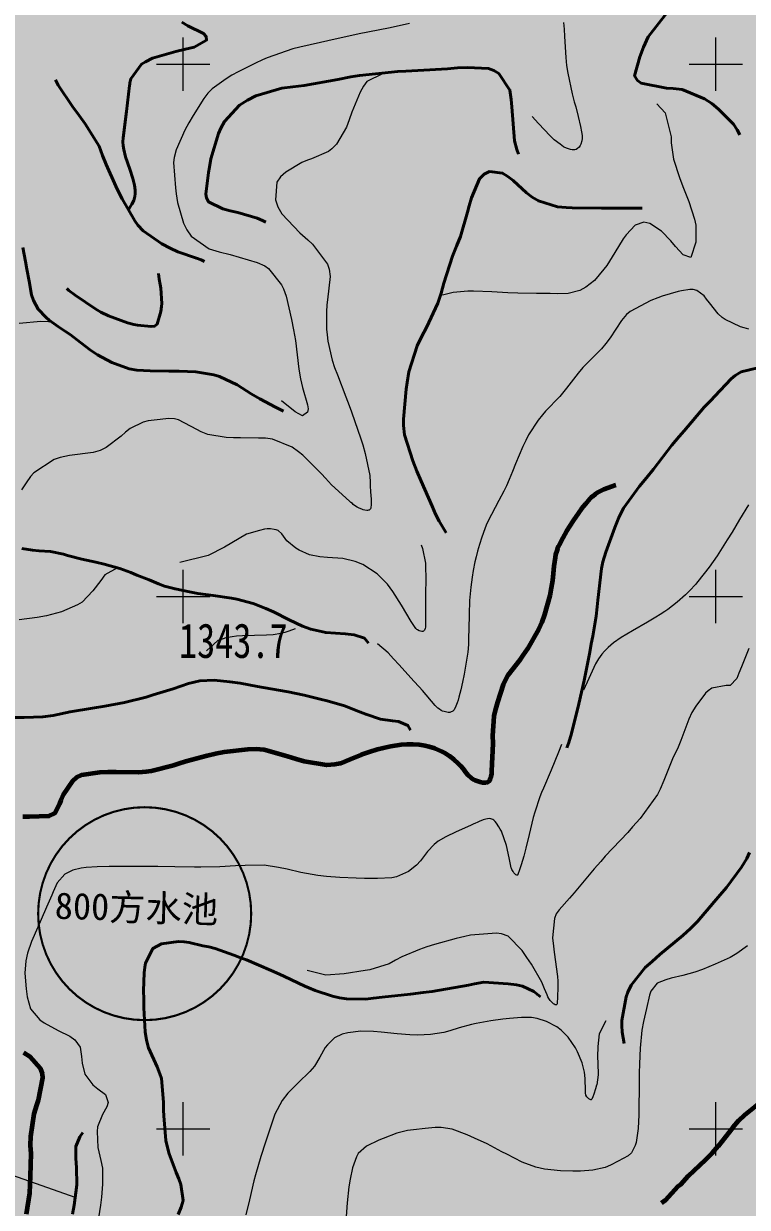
# Model space of a CAD drawing. Header units: inches. Extents: x 38461960 to 38462875, y 4135560 to 4136840.
# Drawn here: x 38462570.1 to 38462705.9, y 4136185.2 to 4136407.6 of the extents above; entities that cross this region are included whole.
import ezdxf

# ---------------------------------------------------------------- set-up
doc = ezdxf.new("R2010")
doc.units = ezdxf.units.IN
doc.header["$MEASUREMENT"] = 0
doc.layers.get('0').update_dxf_attribs({"lineweight": 0})
doc.layers.add('修改地物', color=7, linetype='Continuous', lineweight=30)
doc.layers.add('经纬网', color=7, linetype='Continuous', lineweight=0)
doc.layers.add('地面等高线', color=3, linetype='Continuous', lineweight=0, true_color=0x00ff00)
doc.styles.add('仿宋', font='')
doc.styles.add('宋体', font='')
doc.styles.get('仿宋').set_extended_font_data('仿宋')
doc.styles.get('宋体').set_extended_font_data('宋体')

msp = doc.modelspace()

# ---------------------------------------------------------------- hatches: boundary and pattern name
at = {"lineweight": 120, "true_color": 0x00ff00}
h = msp.add_hatch(dxfattribs=at)
h.set_pattern_fill('巨砾', color=3, scale=8333.333333, style=0, pattern_type=2)
h.set_pattern_definition([(97.35238, (38462017.5, 4135612.5), (-150, 1150), [1.3024, -1561.5476]), (112.47943, (38462017.3333, 4135613.7917), (350, -850), [1.3077, -1567.9278]), (127.74681, (38462016.8333, 4135615), (850, -1100), [1.3068, -1958.92276]), (142.25319, (38462016.0333, 4135616.0333), (-1100, 850), [1.3068, -1958.92276]), (157.52057, (38462015, 4135616.8333), (-850, 350), [1.3077, -1567.9278]), (172.64762, (38462013.7917, 4135617.3333), (1150, -150), [1.3024, -1561.5476]), (187.35238, (38462012.5, 4135617.5), (-1150, -150), [1.3024, -1561.5476]), (202.47943, (38462011.2083, 4135617.3333), (850, 350), [1.3077, -1567.9278]), (217.74681, (38462010, 4135616.8333), (1100, 850), [1.3068, -1958.92276]), (232.25319, (38462008.9667, 4135616.0333), (-850, -1100), [1.3068, -1958.92276]), (247.52057, (38462008.1667, 4135615), (-350, -850), [1.3077, -1567.9278]), (262.64762, (38462007.6667, 4135613.7917), (150, 1150), [1.3024, -1561.5476]), (277.35238, (38462007.5, 4135612.5), (150, -1150), [1.3024, -1561.5476]), (292.47943, (38462007.6667, 4135611.2083), (-350, 850), [1.3077, -1567.9278]), (307.74681, (38462008.1667, 4135610), (-850, 1100), [1.3068, -1958.92276]), (322.25319, (38462008.9667, 4135608.9667), (1100, -850), [1.3068, -1958.92276]), (337.52057, (38462010, 4135608.1667), (850, -350), [1.3077, -1567.9278]), (352.64762, (38462011.2083, 4135607.6667), (-1150, 150), [1.3024, -1561.5476]), (7.35238, (38462012.5, 4135607.5), (1150, 150), [1.3024, -1561.5476]), (22.47943, (38462013.7917, 4135607.6667), (-850, -350), [1.3077, -1567.9278]), (37.74681, (38462015, 4135608.1667), (-1100, -850), [1.3068, -1958.92276]), (52.25319, (38462016.0333, 4135608.9667), (850, 1100), [1.3068, -1958.92276]), (67.52057, (38462016.8333, 4135610), (350, 850), [1.3077, -1567.9278]), (82.64762, (38462017.3333, 4135611.2083), (-150, -1150), [1.3024, -1561.5476]), (97.35238, (38461992.5, 4135587.5), (-150, 1150), [1.3024, -1561.5476]), (112.47943, (38461992.3333, 4135588.7917), (350, -850), [1.3077, -1567.9278]), (127.74681, (38461991.8333, 4135590), (850, -1100), [1.3068, -1958.92276]), (142.25319, (38461991.0333, 4135591.0333), (-1100, 850), [1.3068, -1958.92276]), (157.52057, (38461990, 4135591.8333), (-850, 350), [1.3077, -1567.9278]), (172.64762, (38461988.7917, 4135592.3333), (1150, -150), [1.3024, -1561.5476]), (187.35238, (38461987.5, 4135592.5), (-1150, -150), [1.3024, -1561.5476]), (202.47943, (38461986.2083, 4135592.3333), (850, 350), [1.3077, -1567.9278]), (217.74681, (38461985, 4135591.8333), (1100, 850), [1.3068, -1958.92276]), (232.25319, (38461983.9667, 4135591.0333), (-850, -1100), [1.3068, -1958.92276]), (247.52057, (38461983.1667, 4135590), (-350, -850), [1.3077, -1567.9278]), (262.64762, (38461982.6667, 4135588.7917), (150, 1150), [1.3024, -1561.5476]), (277.35238, (38461982.5, 4135587.5), (150, -1150), [1.3024, -1561.5476]), (292.47943, (38461982.6667, 4135586.2083), (-350, 850), [1.3077, -1567.9278]), (307.74681, (38461983.1667, 4135585), (-850, 1100), [1.3068, -1958.92276]), (322.25319, (38461983.9667, 4135583.9667), (1100, -850), [1.3068, -1958.92276]), (337.52057, (38461985, 4135583.1667), (850, -350), [1.3077, -1567.9278]), (352.64762, (38461986.2083, 4135582.6667), (-1150, 150), [1.3024, -1561.5476]), (7.35238, (38461987.5, 4135582.5), (1150, 150), [1.3024, -1561.5476]), (22.47943, (38461988.7917, 4135582.6667), (-850, -350), [1.3077, -1567.9278]), (37.74681, (38461990, 4135583.1667), (-1100, -850), [1.3068, -1958.92276]), (52.25319, (38461991.0333, 4135583.9667), (850, 1100), [1.3068, -1958.92276]), (67.52057, (38461991.8333, 4135585), (350, 850), [1.3077, -1567.9278]), (82.64762, (38461992.3333, 4135586.2083), (-150, -1150), [1.3024, -1561.5476])])
h.paths.add_polyline_path([(38462660, 4135600), (38462660, 4135675), (38462800, 4135675), (38462800, 4136800), (38462000, 4136800), (38462000, 4135600)], flags=17)
h.paths.add_polyline_path([(38462396.93, 4136644.89), (38462451.42, 4136622.46), (38462487.74, 4136600.87), (38462505.33, 4136589.81), (38462503.48, 4136560.97), (38462492.45, 4136536.45), (38462489.06, 4136523.08), (38462478.39, 4136495.53), (38462468.47, 4136462.35), (38462468.2, 4136443.1), (38462476.65, 4136393.87), (38462478.05, 4136375.59), (38462476.15, 4136365.62), (38462473.19, 4136361.37), (38462467.55, 4136359.33), (38462461.56, 4136358.29), (38462450.42, 4136355.44), (38462448.26, 4136353.21), (38462447, 4136341.8), (38462449.04, 4136311.33), (38462448.21, 4136269.54), (38462447.17, 4136256.39), (38462447.75, 4136243.19), (38462448.23, 4136239.77), (38462448.78, 4136236.96), (38462449.26, 4136235.12), (38462458.24, 4136213.14), (38462472.79, 4136161.02), (38462480.46, 4136112.33), (38462477.29, 4135986.92), (38462472.12, 4135891.12), (38462475.29, 4135864.27), (38462478.87, 4135842.7), (38462473.98, 4135822.18), (38462401.35, 4135733.71), (38462325.15, 4135660.69), (38462251.07, 4135600.02), (38462101.17, 4135603.82), (38462175.51, 4135691.05), (38462233.46, 4135765.13), (38462243.78, 4135793.44), (38462248.27, 4135805.88), (38462259.92, 4135837.63), (38462296.44, 4135908.69), (38462304.1, 4135930.5), (38462264.94, 4135961.98), (38462265.47, 4136026.01), (38462271.71, 4136058.7), (38462279.64, 4136078.81), (38462310.86, 4136106.33), (38462297.49, 4136133.43), (38462238.64, 4136182.82), (38462195.33, 4136180.71), (38462177.89, 4136193.49), (38462167.97, 4136218.63), (38462184.49, 4136241.46), (38462199.06, 4136246.01), (38462221.42, 4136258.45), (38462242.06, 4136288.87), (38462219.3, 4136310.84), (38462202.63, 4136311.63), (38462180.14, 4136325.12), (38462175.38, 4136354.76), (38462180.14, 4136398.68), (38462188.75, 4136421.38), (38462204.47, 4136444.93), (38462208.06, 4136473.11), (38462197.85, 4136513.99), (38462193.09, 4136530.92), (38462193.9, 4136584.41), (38462197.08, 4136626.22), (38462223.54, 4136719.35), (38462246.29, 4136716.18), (38462287.94, 4136693.24), (38462313.34, 4136680.54), (38462352.5, 4136663.87), (38462375.49, 4136651.58)], flags=0)

# ---------------------------------------------------------------- linework, layer by layer
at = {"layer": '修改地物', "color": 6, "true_color": 0xff00ff, "const_width": 0.4}
msp.add_lwpolyline([(38462612.78, 4136240.4, -1), (38462572.78, 4136240.4, -1), (38462612.78, 4136240.4)], format="xyb", dxfattribs=at)
at = {"layer": '地面等高线', "color": 55, "lineweight": 40, "true_color": 0xa59152, "flags": 128}
for points in [[(38462704.51, 4136386.69), (38462704.04, 4136387.65), (38462703.35, 4136388.7), (38462700.49, 4136391.55), (38462699.23, 4136392.56), (38462697.89, 4136393.49), (38462693.67, 4136395.21), (38462691.98, 4136395.4), (38462690.76, 4136395.45), (38462686.01, 4136396.39), (38462685.32, 4136396.88), (38462684.76, 4136397.8), (38462685.74, 4136401.36), (38462686.45, 4136403.19), (38462687.33, 4136405.14), (38462690.89, 4136409.7)], [(38462599.73, 4136407.86), (38462600.88, 4136407.15), (38462603.82, 4136405.73), (38462604.35, 4136405.15), (38462604.39, 4136404.51), (38462602.09, 4136403.2), (38462600.43, 4136402.8), (38462598.61, 4136402.33), (38462594.25, 4136401.08), (38462592.93, 4136400.44), (38462592.19, 4136399.97), (38462590.19, 4136397.21), (38462590.02, 4136396.46), (38462589.99, 4136396.22), (38462589.96, 4136395.97), (38462589.35, 4136391.07), (38462588.74, 4136386.16), (38462588.69, 4136385.37), (38462588.74, 4136384.63), (38462588.85, 4136383.92), (38462589.19, 4136382.58), (38462590, 4136380.23), (38462590.58, 4136378.49), (38462590.88, 4136377.22), (38462590.99, 4136376.29), (38462590.99, 4136375.61), (38462590.93, 4136375.11), (38462590.73, 4136374.38), (38462590.39, 4136373.67), (38462590.07, 4136373.15), (38462589.75, 4136372.62)], [(38462615.53, 4136370.27), (38462614.87, 4136370.63), (38462613.92, 4136371.02), (38462610.27, 4136372.09), (38462608.83, 4136372.45), (38462607.44, 4136372.81), (38462604.79, 4136374.09), (38462604.4, 4136374.88), (38462604.28, 4136375.53), (38462604.74, 4136379.62), (38462604.92, 4136380.62), (38462605.23, 4136382.19), (38462606.66, 4136386.93), (38462607.06, 4136387.93), (38462607.76, 4136389.23), (38462610.61, 4136392.26), (38462612.06, 4136393.21), (38462613.67, 4136394.03), (38462618.52, 4136395.44), (38462620.57, 4136395.69), (38462622.75, 4136395.98), (38462629.03, 4136397.07), (38462631.47, 4136397.57), (38462633.13, 4136397.83), (38462640.28, 4136398.61), (38462641.81, 4136398.68), (38462644.07, 4136398.8), (38462649.65, 4136399.11), (38462651.53, 4136399.28), (38462653.36, 4136399.35), (38462657.32, 4136399.15), (38462658.36, 4136398.8), (38462659.27, 4136398.22), (38462661.35, 4136395.12), (38462661.6, 4136393.33), (38462661.72, 4136391.98), (38462662.2, 4136385.57), (38462662.62, 4136383.96), (38462662.97, 4136383.08)], [(38462604.02, 4136362.94), (38462603.41, 4136363.21), (38462602.5, 4136363.52), (38462599.02, 4136364.72), (38462597.54, 4136365.42), (38462595.98, 4136366.22), (38462592.47, 4136368.68), (38462591.52, 4136369.73), (38462590.91, 4136370.56), (38462588.58, 4136374.67), (38462588.07, 4136375.64), (38462587.34, 4136377.08), (38462585.58, 4136381.14), (38462584.89, 4136382.84), (38462584.21, 4136384.55), (38462581.62, 4136388.75), (38462580.45, 4136390.32), (38462579.24, 4136392.03), (38462576.52, 4136396.06), (38462576.05, 4136397.02)], [(38462649.39, 4136311.93), (38462648.06, 4136314.16), (38462647.41, 4136315.43), (38462646.77, 4136316.92), (38462644.66, 4136321.64), (38462643.89, 4136323.52), (38462643.12, 4136325.44), (38462641.58, 4136330.33), (38462641.38, 4136332.11), (38462641.38, 4136333.29), (38462641.9, 4136338.95), (38462642.08, 4136340.21), (38462642.4, 4136342.17), (38462643.96, 4136347.04), (38462644.75, 4136348.78), (38462645.68, 4136350.52), (38462647.84, 4136355.08), (38462648.42, 4136356.99), (38462648.96, 4136358.86), (38462650.56, 4136363.9), (38462651.35, 4136365.77), (38462652.06, 4136367.6), (38462653.4, 4136372.16), (38462653.67, 4136373.34), (38462654.11, 4136374.9), (38462655.66, 4136378.47), (38462656.5, 4136379.33), (38462657.5, 4136379.81), (38462659.98, 4136379.48), (38462660.94, 4136378.87), (38462661.93, 4136378.12), (38462664.45, 4136375.8), (38462665.53, 4136375), (38462666.7, 4136374.3), (38462670.31, 4136373.19), (38462671.92, 4136373.05), (38462673.01, 4136373), (38462678.54, 4136372.96), (38462679.81, 4136372.95), (38462681.59, 4136372.94), (38462685.47, 4136372.92), (38462686.21, 4136372.91)], [(38462569.88, 4136365.56), (38462570.38, 4136362.9), (38462570.64, 4136361.5), (38462571.1, 4136359.23), (38462571.56, 4136356.66), (38462571.91, 4136355.57), (38462572.81, 4136353.95), (38462574.28, 4136352.37), (38462574.84, 4136351.89), (38462576.58, 4136350.66), (38462577.92, 4136349.78), (38462578.79, 4136349.21), (38462580.74, 4136347.67), (38462582.61, 4136346.26), (38462583.95, 4136345.38), (38462586.64, 4136343.93), (38462589.86, 4136342.77), (38462591.3, 4136342.5), (38462593.82, 4136342.36), (38462597.31, 4136342.29), (38462599.27, 4136342.28), (38462602.4, 4136342.17), (38462605.76, 4136341.62), (38462606.84, 4136341.31), (38462610.14, 4136339.77), (38462612.79, 4136338.05)], [(38462595.36, 4136360.67), (38462595.5, 4136359.57), (38462595.7, 4136358.56), (38462595.8, 4136357.89), (38462595.97, 4136355.05), (38462595.93, 4136354.44), (38462595.8, 4136353.5), (38462595.12, 4136351.13), (38462594.64, 4136350.76), (38462593.97, 4136350.69), (38462591.43, 4136350.97), (38462590.73, 4136351.1), (38462589.58, 4136351.41), (38462586, 4136352.73), (38462584.55, 4136353.41), (38462583.64, 4136353.95), (38462579.72, 4136356.59), (38462578.54, 4136357.47), (38462578.14, 4136357.82)], [(38462672.05, 4136271.53), (38462672.41, 4136272.57), (38462672.9, 4136274.27), (38462674.28, 4136279.84), (38462674.77, 4136282.01), (38462675.27, 4136284.23), (38462676.35, 4136289.54), (38462676.62, 4136291.06), (38462676.89, 4136292.5), (38462677.53, 4136296.29), (38462677.71, 4136298.03), (38462677.85, 4136299.29), (38462678.54, 4136305.25), (38462678.81, 4136306.52), (38462679.35, 4136308.34), (38462681.03, 4136312.95), (38462681.78, 4136314.82), (38462682.67, 4136316.55), (38462685.7, 4136320.72), (38462686.97, 4136322.28), (38462688.29, 4136323.93), (38462691.76, 4136328.39), (38462693.12, 4136330.04), (38462694.04, 4136331.08), (38462697.82, 4136335.54), (38462699.05, 4136336.8), (38462699.84, 4136337.62), (38462702.91, 4136340.87), (38462703.61, 4136341.47), (38462704.79, 4136342.2), (38462707.89, 4136342.93)], [(38462612.79, 4136338.05), (38462614.4, 4136337.12), (38462617.31, 4136335.54), (38462618.83, 4136334.79)], [(38462569.73, 4136309.01), (38462571.69, 4136308.69), (38462572.91, 4136308.59), (38462575.09, 4136308.41), (38462577.52, 4136307.91), (38462578.31, 4136307.69), (38462581, 4136306.97), (38462583.61, 4136306.43), (38462585.18, 4136306.08), (38462588.14, 4136305.23), (38462590.18, 4136304.47), (38462591.31, 4136303.99), (38462593.61, 4136303.1), (38462595.39, 4136302.35), (38462596.52, 4136301.95), (38462598.48, 4136301.41), (38462601.22, 4136300.83), (38462602.79, 4136300.56), (38462605.62, 4136300.15), (38462609.06, 4136299.69), (38462610.1, 4136299.47), (38462613.15, 4136298.66), (38462615.54, 4136297.73), (38462616.97, 4136297.07), (38462619.88, 4136295.61), (38462622.4, 4136294.42), (38462623.96, 4136293.84), (38462626.79, 4136293.21), (38462630.45, 4136292.97), (38462632.1, 4136292.75), (38462634.02, 4136292.17), (38462634.79, 4136291.2)], [(38462565.17, 4136277.23), (38462570.14, 4136277.24), (38462573.67, 4136277.35), (38462575.63, 4136277.6), (38462578.77, 4136278.32), (38462583, 4136279.03), (38462585.27, 4136279.37), (38462589.02, 4136280.08), (38462593.08, 4136281.1), (38462594.39, 4136281.49), (38462598.14, 4136282.64), (38462600.98, 4136283.62), (38462603.12, 4136284.13), (38462605.82, 4136284.24), (38462608.74, 4136283.96), (38462610.7, 4136283.69), (38462613.96, 4136283.06), (38462617.88, 4136282.38), (38462619.75, 4136282.06), (38462622.71, 4136281.43), (38462625.97, 4136280.63), (38462627.06, 4136280.36), (38462630.27, 4136279.42), (38462633.32, 4136278.27), (38462634.27, 4136277.87), (38462637.06, 4136276.94), (38462639.28, 4136276.62), (38462640.45, 4136276.53), (38462642.19, 4136275.77), (38462642.66, 4136274.9)], [(38462682.8, 4136216.04), (38462682.42, 4136218.14), (38462682.34, 4136219.4), (38462682.35, 4136220.36), (38462683.16, 4136224.75), (38462683.47, 4136225.67), (38462684.14, 4136226.97), (38462686.73, 4136230.26), (38462688.04, 4136231.43), (38462689.49, 4136232.73), (38462693.82, 4136236.27), (38462695.27, 4136237.61), (38462696.54, 4136238.96), (38462699.7, 4136242.6), (38462700.84, 4136243.94), (38462701.99, 4136245.33), (38462704.84, 4136249.14), (38462705.81, 4136250.79), (38462706.34, 4136251.92)], [(38462595.93, 4136209.41), (38462595.63, 4136210.33), (38462595.11, 4136211.64), (38462593.48, 4136215.18), (38462593.1, 4136216.62), (38462592.85, 4136218.19), (38462592.61, 4136222.72), (38462592.62, 4136224.42), (38462592.59, 4136225.9), (38462592.66, 4136229.3), (38462592.79, 4136230.35), (38462592.93, 4136231.09), (38462594.34, 4136233.87), (38462595.96, 4136234.73), (38462599.1, 4136235.19), (38462600.19, 4136235.14), (38462601.15, 4136235), (38462603.67, 4136234.37), (38462604.84, 4136234.15), (38462606.02, 4136233.83), (38462609.54, 4136232.59), (38462610.93, 4136232.06), (38462611.89, 4136231.71), (38462616.53, 4136229.71), (38462618.1, 4136229.05), (38462619.05, 4136228.57), (38462622.83, 4136226.8), (38462623.61, 4136226.44), (38462624.79, 4136226), (38462628.05, 4136224.93), (38462629.35, 4136224.62), (38462630.7, 4136224.39), (38462634.23, 4136224.33), (38462635.72, 4136224.54), (38462637.37, 4136224.74), (38462642.69, 4136225.28), (38462645.04, 4136225.57), (38462646.75, 4136225.77), (38462653.55, 4136226.99), (38462654.73, 4136227.25), (38462656.43, 4136227.54), (38462661, 4136227.21), (38462662.57, 4136227.02), (38462663.7, 4136226.8), (38462665.83, 4136225.78), (38462666.44, 4136225.25), (38462667.09, 4136224.81)], [(38462599.07, 4136183.91), (38462599.65, 4136185.25), (38462600, 4136186.51), (38462599.59, 4136189.52), (38462599.2, 4136190.61), (38462598.69, 4136191.79), (38462597.36, 4136195.29), (38462596.98, 4136196.73), (38462596.77, 4136197.78), (38462596.36, 4136202.44), (38462596.32, 4136203.49), (38462596.33, 4136205.01), (38462595.93, 4136209.41)], [(38462579.2, 4136183.95), (38462579.57, 4136185.64), (38462580.03, 4136189.47), (38462580, 4136192.7), (38462579.84, 4136194.44), (38462579.85, 4136196.67), (38462580.61, 4136198.45), (38462581.18, 4136199.27)]]:
    msp.add_lwpolyline(points, dxfattribs=at)
at = {"layer": '地面等高线', "color": 55, "lineweight": 18, "true_color": 0xa59152, "flags": 128}
for points in [[(38462642.51, 4136407.62), (38462640.54, 4136407.17), (38462638.54, 4136406.74), (38462633.05, 4136405.65), (38462631.09, 4136405.23), (38462629.13, 4136404.77), (38462623.82, 4136403.61), (38462621.89, 4136403.18), (38462620.62, 4136402.86), (38462615.78, 4136401.19), (38462614.9, 4136400.8), (38462613.59, 4136400.15), (38462610.31, 4136398.54), (38462609.15, 4136397.89), (38462608.09, 4136397.21), (38462605.47, 4136395.34), (38462604.62, 4136394.51), (38462603.89, 4136393.53), (38462601.88, 4136390.35), (38462601.07, 4136388.98), (38462600.33, 4136387.57), (38462598.67, 4136383.87), (38462598.34, 4136382.42), (38462598.22, 4136381.48), (38462598.56, 4136376.76), (38462598.69, 4136375.63), (38462598.97, 4136373.99), (38462600.07, 4136370.14), (38462600.72, 4136368.86), (38462601.51, 4136367.7), (38462604.91, 4136365.32), (38462606.79, 4136364.72), (38462608.86, 4136364.2), (38462613.9, 4136362.72), (38462615.31, 4136362.09), (38462616.03, 4136361.61), (38462618.44, 4136358.55), (38462618.84, 4136357.75), (38462619.34, 4136356.4), (38462620.33, 4136352.04), (38462620.75, 4136350.07), (38462621.1, 4136348.04), (38462621.75, 4136342.7), (38462622.03, 4136340.88), (38462622.42, 4136339.24), (38462623.38, 4136335.97), (38462623.48, 4136335.21), (38462623.34, 4136334.59), (38462622.39, 4136333.94), (38462621.7, 4136334.27), (38462621.05, 4136334.64), (38462618.49, 4136336.72)], [(38462671.42, 4136407.83), (38462671.52, 4136406.56), (38462671.62, 4136405.18), (38462671.82, 4136401.25), (38462671.99, 4136399.73), (38462672.2, 4136398.27), (38462673.01, 4136394.38), (38462673.4, 4136392.93), (38462673.72, 4136391.98), (38462674.16, 4136390.12), (38462674.6, 4136388.25), (38462674.81, 4136387.29), (38462674.91, 4136386.55), (38462674.91, 4136386), (38462674.86, 4136385.59), (38462674.67, 4136384.98), (38462674.52, 4136384.68)], [(38462637.75, 4136398.25), (38462637.45, 4136398.17), (38462634.5, 4136396.74), (38462633.84, 4136395.84), (38462633.25, 4136394.71), (38462631.7, 4136390.98), (38462631.19, 4136389.54), (38462630.67, 4136388.12), (38462628.8, 4136384.98), (38462627.92, 4136384.07), (38462627.3, 4136383.57), (38462624.09, 4136382.21), (38462623.37, 4136381.96), (38462622.27, 4136381.53), (38462619.29, 4136379.7), (38462618.3, 4136378.8), (38462617.57, 4136377.79), (38462617.36, 4136374.48), (38462617.79, 4136373.17), (38462618.51, 4136371.86), (38462621.9, 4136368.32), (38462623.42, 4136367), (38462624.28, 4136366.16), (38462627.09, 4136362.4), (38462627.41, 4136361.49), (38462627.58, 4136360.11), (38462627.12, 4136355.69), (38462627, 4136354.78), (38462626.89, 4136353.44), (38462626.94, 4136350.21), (38462627.04, 4136349.12), (38462627.18, 4136347.95), (38462627.95, 4136344.35), (38462628.42, 4136342.97), (38462628.95, 4136341.62), (38462630.52, 4136337.51), (38462631.17, 4136335.84), (38462631.59, 4136334.67), (38462633.38, 4136329.58), (38462633.73, 4136328.49), (38462634.19, 4136326.85), (38462635.04, 4136322.74), (38462635.1, 4136321.4), (38462635.1, 4136321.33), (38462635.1, 4136321.26), (38462635.1, 4136320.68), (38462635.17, 4136319.68), (38462635.25, 4136318.92), (38462635.29, 4136318.35), (38462635.31, 4136317.93), (38462635.3, 4136317.29), (38462635.22, 4136316.66), (38462635.16, 4136316.46), (38462635.05, 4136316.32), (38462634.93, 4136316.23), (38462634.78, 4136316.18), (38462634.63, 4136316.15), (38462634.47, 4136316.15), (38462634.14, 4136316.19), (38462633.83, 4136316.27), (38462633.54, 4136316.37), (38462633.04, 4136316.59), (38462632.67, 4136316.78), (38462632.17, 4136317.1), (38462631.95, 4136317.26), (38462631.77, 4136317.42), (38462631.5, 4136317.66), (38462631.23, 4136317.9), (38462627.84, 4136320.97), (38462626.72, 4136322.21), (38462625.96, 4136323.02), (38462622.46, 4136326.53), (38462621.63, 4136327.15), (38462620.44, 4136328.03), (38462616.78, 4136329.54), (38462615.48, 4136329.73), (38462614.17, 4136329.74), (38462610.79, 4136329.76), (38462609.45, 4136329.81), (38462608.11, 4136329.85), (38462604.63, 4136330.42), (38462603.36, 4136330.93), (38462602.56, 4136331.37), (38462599.13, 4136333.18), (38462598.4, 4136333.33)], [(38462688.92, 4136392.51), (38462690.47, 4136390.85), (38462691.63, 4136386.36), (38462691.62, 4136385.18), (38462692.07, 4136382.13), (38462693.18, 4136378.67), (38462693.82, 4136377), (38462694.96, 4136374.2), (38462696.03, 4136370.85)], [(38462674.52, 4136384.68), (38462674.33, 4136384.38), (38462674.07, 4136384.12), (38462673.8, 4136383.98), (38462673.54, 4136383.9), (38462673.06, 4136383.88), (38462672.7, 4136383.94), (38462672.16, 4136384.11), (38462671.68, 4136384.34), (38462671.56, 4136384.41), (38462671.44, 4136384.48), (38462670.76, 4136384.92), (38462669.66, 4136385.79), (38462668.88, 4136386.52), (38462666.69, 4136388.86), (38462665.53, 4136390.14)], [(38462696.03, 4136370.85), (38462696.24, 4136369.76), (38462696.26, 4136366.53), (38462695.29, 4136363.67), (38462693.88, 4136364.18), (38462692.44, 4136365.72), (38462691.54, 4136366.81), (38462689.84, 4136368.6), (38462687.6, 4136370.07), (38462686.51, 4136370.29), (38462684.88, 4136369.76), (38462683.16, 4136367.92), (38462682.61, 4136367.16), (38462681.07, 4136364.59), (38462679.53, 4136362.17), (38462678.98, 4136361.45), (38462677.22, 4136359.35), (38462675.58, 4136358.06), (38462674.49, 4136357.48), (38462672.27, 4136356.88), (38462670.27, 4136356.86), (38462668.93, 4136356.87), (38462666.35, 4136356.88), (38462662.83, 4136356.94), (38462660.94, 4136357.03), (38462657.93, 4136357.23), (38462654.52, 4136357.36), (38462653.46, 4136357.33), (38462650.67, 4136357.06), (38462648.69, 4136356.58)], [(38462697.83, 4136356.43), (38462696.42, 4136357.45), (38462695.77, 4136357.67), (38462695.15, 4136357.64), (38462693.59, 4136357.4), (38462692.93, 4136357.29), (38462689.95, 4136356.37), (38462689.11, 4136356.08), (38462687.8, 4136355.58), (38462683.94, 4136353.54), (38462683.25, 4136352.93), (38462682.33, 4136351.84), (38462680.2, 4136348.59), (38462679.36, 4136347.51), (38462678.56, 4136346.49), (38462676.04, 4136344.01), (38462675.01, 4136343), (38462674.14, 4136341.95), (38462671.97, 4136339.13), (38462671.24, 4136338.19), (38462670.73, 4136337.58), (38462668.03, 4136334.8), (38462667.44, 4136334.11), (38462666.64, 4136333.1), (38462664.87, 4136330.32), (38462664.32, 4136329.27), (38462663.77, 4136328.18), (38462662.41, 4136324.92), (38462661.82, 4136323.44), (38462661.53, 4136322.71), (38462661.24, 4136321.99), (38462660.73, 4136320.8), (38462660.23, 4136319.78), (38462659.3, 4136318.03), (38462657.87, 4136315.41), (38462657.21, 4136314.07), (38462656.9, 4136313.38), (38462656.62, 4136312.68), (38462656.05, 4136311.12), (38462655.61, 4136309.74), (38462655.26, 4136308.52), (38462654.99, 4136307.45), (38462654.77, 4136306.51), (38462654.44, 4136304.86), (38462654.24, 4136303.61), (38462653.99, 4136301.73), (38462653.83, 4136299.85), (38462653.78, 4136299.23), (38462653.74, 4136298.62), (38462653.73, 4136297.24), (38462653.73, 4136296.33), (38462653.55, 4136291.94), (38462653.55, 4136290.96), (38462653.43, 4136289.51), (38462652.75, 4136285.41), (38462652.45, 4136283.89), (38462652.15, 4136282.44), (38462651.97, 4136281.77), (38462651.78, 4136281.1), (38462651.61, 4136280.48), (38462651.46, 4136280.03), (38462651.2, 4136279.35), (38462650.88, 4136278.7), (38462650.77, 4136278.55), (38462650.64, 4136278.43), (38462650.5, 4136278.35), (38462650.35, 4136278.29), (38462650.05, 4136278.22), (38462649.76, 4136278.21), (38462649.5, 4136278.24), (38462649.03, 4136278.35), (38462648.68, 4136278.47), (38462648.44, 4136278.59), (38462648.11, 4136278.79), (38462647.84, 4136279.02), (38462647.59, 4136279.27), (38462647.34, 4136279.53), (38462644.92, 4136282.3), (38462644.31, 4136283), (38462643.34, 4136284.09), (38462640.56, 4136287.12), (38462639.48, 4136288.29), (38462638.47, 4136289.39), (38462636.5, 4136291.11)], [(38462706.21, 4136350.2), (38462705.31, 4136350.42), (38462704.65, 4136350.61), (38462701.76, 4136352.04), (38462701.18, 4136352.41), (38462700.46, 4136353.07), (38462698.8, 4136355.15), (38462698.26, 4136355.81), (38462697.83, 4136356.43)], [(38462574.95, 4136351.54), (38462574.72, 4136351.57), (38462573.27, 4136351.61), (38462569.2, 4136351.28)], [(38462598.4, 4136333.33), (38462597.31, 4136333.41), (38462594.55, 4136333.13), (38462593.46, 4136332.99), (38462592.48, 4136332.75), (38462590.07, 4136331.56), (38462589.2, 4136330.88), (38462588.36, 4136330.12), (38462585.58, 4136327.96), (38462584.42, 4136327.43), (38462583.11, 4136327.03), (38462578.68, 4136326.48), (38462576.9, 4136326.09), (38462575.77, 4136325.74), (38462571.94, 4136323.22), (38462571.32, 4136322.5), (38462570.51, 4136321.34), (38462569.67, 4136320.04)], [(38462706.15, 4136317.19), (38462704.46, 4136314.47), (38462703.06, 4136312.09), (38462702.14, 4136310.6), (38462700.27, 4136307.64), (38462698.77, 4136305.51), (38462697.82, 4136304.31), (38462696.36, 4136302.47), (38462696.23, 4136302.32), (38462696.11, 4136302.17), (38462695.19, 4136301.14), (38462694.33, 4136300.3), (38462692.72, 4136298.92), (38462691.86, 4136298.23), (38462691.01, 4136297.55), (38462690.46, 4136297.16), (38462689.59, 4136296.63), (38462688.72, 4136296.1), (38462687.17, 4136295.15), (38462684.34, 4136293.54), (38462682.25, 4136292.28), (38462680.78, 4136291.25), (38462679.77, 4136290.41), (38462679.08, 4136289.72), (38462678.61, 4136289.17), (38462677.97, 4136288.29), (38462677.44, 4136287.33), (38462676.79, 4136285.94), (38462676.14, 4136284.55), (38462675.17, 4136282.36)], [(38462644.69, 4136309.71), (38462644.91, 4136309.02), (38462645.51, 4136306.26), (38462645.59, 4136302.74), (38462645.51, 4136300.96), (38462645.49, 4136298.05), (38462645.5, 4136296.43), (38462645.51, 4136294.81), (38462645.48, 4136294.24), (38462645.42, 4136293.95), (38462645.32, 4136293.68), (38462645.27, 4136293.59), (38462645.13, 4136293.48), (38462644.98, 4136293.43), (38462644.83, 4136293.42), (38462644.54, 4136293.46), (38462644.32, 4136293.54), (38462644.02, 4136293.7), (38462643.89, 4136293.79), (38462643.78, 4136293.89), (38462643.74, 4136293.94), (38462643.69, 4136294), (38462642.82, 4136295.27), (38462640.99, 4136298.34), (38462639.37, 4136300.89), (38462638.37, 4136302.28), (38462636.45, 4136304.21), (38462633.71, 4136306.01), (38462632.29, 4136306.56), (38462629.97, 4136307.09), (38462627.11, 4136307.32), (38462625.69, 4136307.44), (38462623.7, 4136307.82), (38462621.78, 4136308.7), (38462621.13, 4136309.07), (38462619.5, 4136310.46), (38462618.53, 4136311.77), (38462617.85, 4136312.39), (38462617.47, 4136312.48), (38462617.09, 4136312.57), (38462616.41, 4136312.67), (38462615.8, 4136312.67), (38462615.28, 4136312.61), (38462614.35, 4136312.41), (38462611.88, 4136311.69), (38462607.74, 4136309.23), (38462604.67, 4136307.66), (38462599.38, 4136306.37)], [(38462587.68, 4136305.36), (38462585.33, 4136304.07), (38462584.56, 4136302.99), (38462583.06, 4136301.03), (38462581.02, 4136298.94), (38462580.18, 4136298.4), (38462577.16, 4136297.11), (38462574.32, 4136296.34), (38462572.57, 4136296.06), (38462569.19, 4136295.61)], [(38462621.01, 4136293.89), (38462619.87, 4136293.49), (38462619.1, 4136293.22), (38462618.32, 4136293.02), (38462616.9, 4136292.81), (38462615.63, 4136292.72), (38462611.14, 4136292.62), (38462610.03, 4136292.54), (38462609.21, 4136292.43), (38462608, 4136292.19), (38462606.82, 4136291.81), (38462606.68, 4136291.76), (38462606.53, 4136291.7), (38462604.38, 4136289.76)], [(38462706.18, 4136290.22), (38462704.81, 4136286.74), (38462704.33, 4136285.58), (38462703.93, 4136284.57), (38462702.68, 4136283.27), (38462701.96, 4136283.28), (38462699.23, 4136282.79), (38462698.54, 4136282.25), (38462698.1, 4136281.81), (38462696.23, 4136279.36), (38462695.53, 4136278.2), (38462694.91, 4136276.93), (38462693.47, 4136272.91), (38462692.8, 4136271.35), (38462692.03, 4136269.8), (38462690.26, 4136265.42), (38462689.56, 4136263.79), (38462689.04, 4136262.77), (38462685.78, 4136258.26), (38462684.39, 4136256.7), (38462683.48, 4136255.66), (38462679.24, 4136251.18), (38462678.4, 4136250.21), (38462677.19, 4136248.8), (38462674.37, 4136245.44), (38462673.39, 4136244.32), (38462672.51, 4136243.31), (38462670.57, 4136241.14), (38462670.06, 4136240.39), (38462669.69, 4136239.48), (38462669.34, 4136235.89), (38462669.51, 4136234.29), (38462669.65, 4136233.2), (38462670.27, 4136228.62), (38462670.37, 4136227.71), (38462670.37, 4136226.37), (38462670.34, 4136226.19), (38462670.32, 4136226), (38462670.28, 4136225.36), (38462670.27, 4136224.39), (38462670.25, 4136223.91), (38462670.2, 4136223.44), (38462670.17, 4136223.34), (38462670.12, 4136223.29), (38462670.06, 4136223.26), (38462669.99, 4136223.26), (38462669.83, 4136223.3), (38462669.67, 4136223.39), (38462669.53, 4136223.49), (38462669.26, 4136223.71), (38462668.9, 4136224.09), (38462668.76, 4136224.28), (38462668.66, 4136224.45), (38462668.49, 4136224.8), (38462668.32, 4136225.15), (38462667.86, 4136226.31), (38462667.32, 4136227.55), (38462665.38, 4136230.9), (38462664.52, 4136232.18), (38462663.66, 4136233.49), (38462661.02, 4136236.16), (38462659.79, 4136236.64), (38462658.85, 4136236.76), (38462653.95, 4136236.35), (38462652.86, 4136236.14), (38462651.26, 4136235.75), (38462647.22, 4136234.62), (38462645.73, 4136234.15), (38462644.38, 4136233.69), (38462641.03, 4136232.3), (38462639.9, 4136231.65), (38462638.7, 4136231), (38462635.06, 4136229.83), (38462634.15, 4136229.7), (38462630.24, 4136229.11), (38462626.78, 4136228.86), (38462623.31, 4136229.74)], [(38462671.05, 4136272.19), (38462670.47, 4136270.73), (38462669.1, 4136267.35), (38462667.68, 4136263.99), (38462667.31, 4136263.16), (38462666.94, 4136262.32), (38462666.02, 4136259.5), (38462665.72, 4136258.48), (38462664.94, 4136255.26), (38462664.34, 4136252.68), (38462663.97, 4136251.23), (38462663.71, 4136250.41), (38462663.46, 4136249.59), (38462663.17, 4136248.66), (38462662.85, 4136247.75), (38462662.81, 4136247.67), (38462662.75, 4136247.63), (38462662.69, 4136247.62), (38462662.62, 4136247.63), (38462662.48, 4136247.7), (38462662.35, 4136247.81), (38462662.11, 4136248.08), (38462661.93, 4136248.32), (38462661.72, 4136248.7), (38462661.65, 4136248.88), (38462661.6, 4136249.04), (38462661.54, 4136249.33), (38462661.49, 4136249.62), (38462661.24, 4136250.92), (38462660.71, 4136253.22), (38462659.75, 4136255.87), (38462659.51, 4136256.28), (38462659.26, 4136256.69), (38462658.85, 4136257.39), (38462658.61, 4136257.71), (38462658.47, 4136257.85), (38462658.31, 4136257.98), (38462658.13, 4136258.1), (38462657.95, 4136258.18), (38462657.78, 4136258.22), (38462657.44, 4136258.26), (38462657.12, 4136258.23), (38462656.84, 4136258.18), (38462656.34, 4136258.02), (38462655.59, 4136257.71), (38462655.23, 4136257.55), (38462654.89, 4136257.4), (38462654.47, 4136257.21), (38462654.05, 4136257.03), (38462652.27, 4136256.21), (38462651.25, 4136255.75), (38462649.32, 4136254.81), (38462647.86, 4136253.99), (38462647.1, 4136253.41), (38462645.89, 4136252.11), (38462644.57, 4136250.34), (38462643.8, 4136249.51), (38462642.31, 4136248.32), (38462640.05, 4136247.32), (38462639.18, 4136247.15)], [(38462632.46, 4136247.04), (38462629.41, 4136247.21), (38462626.91, 4136247.41), (38462625.31, 4136247.6), (38462622.08, 4136248.16), (38462619.51, 4136248.76), (38462617.91, 4136249.06), (38462615.19, 4136249.52), (38462611.64, 4136249.47), (38462609.86, 4136249.37), (38462606.91, 4136249.21), (38462603.35, 4136249.16), (38462602.12, 4136249.16), (38462598.45, 4136249.19), (38462595.26, 4136249.25), (38462593.41, 4136249.26), (38462590.1, 4136249.24), (38462587.56, 4136249.26), (38462586.11, 4136249.27), (38462583.89, 4136249.21), (38462581.79, 4136249.08), (38462580.84, 4136248.94), (38462579.32, 4136248.59), (38462577.79, 4136247.8), (38462576.36, 4136246.17), (38462575.59, 4136244.51), (38462575.33, 4136243.89), (38462574.37, 4136241.61), (38462573.37, 4136239.33), (38462572.71, 4136237.88), (38462571.53, 4136235.2), (38462570.79, 4136232.96), (38462570.49, 4136231.54), (38462570.3, 4136229.22), (38462570.53, 4136226.28), (38462570.74, 4136224.79), (38462571.34, 4136222.5), (38462573.07, 4136220.45), (38462573.9, 4136219.9), (38462576.54, 4136218.47), (38462578.71, 4136217.37), (38462579.69, 4136216.71), (38462580.66, 4136215.32), (38462580.94, 4136213.57), (38462581.04, 4136212.34), (38462581.57, 4136210.23), (38462583.05, 4136208.22), (38462583.99, 4136207.49), (38462585.4, 4136206.43), (38462585.9, 4136204.9), (38462585.67, 4136204.1), (38462584.87, 4136202.69), (38462583.91, 4136200.38), (38462583.83, 4136199.47), (38462583.99, 4136196.49), (38462584.56, 4136194.05), (38462584.84, 4136192.6), (38462584.89, 4136189.62), (38462584.66, 4136187.12), (38462584.47, 4136185.67), (38462584.09, 4136183.24)], [(38462639.18, 4136247.15), (38462636.49, 4136246.98), (38462634.06, 4136247), (38462632.46, 4136247.04)], [(38462705.96, 4136234.38), (38462703.95, 4136232.9), (38462702.72, 4136232.18), (38462699.91, 4136230.93), (38462697.51, 4136229.93), (38462696.05, 4136229.43), (38462693.84, 4136228.79), (38462691.62, 4136228.26), (38462690.63, 4136227.98), (38462689, 4136227.33), (38462687.79, 4136225.82), (38462687.53, 4136225.09), (38462686.97, 4136222.56), (38462686.45, 4136220.16), (38462686.14, 4136218.53), (38462685.83, 4136215.12), (38462685.67, 4136212.22), (38462685.62, 4136210.47), (38462685.6, 4136207.5), (38462685.58, 4136204.16), (38462685.57, 4136202.59), (38462685.41, 4136200.02), (38462685.03, 4136197.44), (38462684.88, 4136196.83), (38462684.18, 4136195.49), (38462683.56, 4136194.91), (38462681.7, 4136193.94), (38462680.24, 4136193.15), (38462679.26, 4136192.72), (38462676.9, 4136192.23), (38462674.61, 4136192.06), (38462673.19, 4136192.04), (38462670.87, 4136192.12), (38462667.82, 4136192.43), (38462666.23, 4136192.77), (38462663.62, 4136193.7), (38462660.8, 4136195.2), (38462659.86, 4136195.68), (38462657.11, 4136197.15), (38462654.72, 4136198.26), (38462653.3, 4136198.88), (38462650.52, 4136199.95), (38462648.45, 4136200.26), (38462647.32, 4136200.23), (38462645.47, 4136200.06), (38462643.25, 4136199.82), (38462642.13, 4136199.64), (38462640.13, 4136199.15), (38462637.54, 4136198.19), (38462636.74, 4136197.83), (38462634.41, 4136196.75)], [(38462679.34, 4136220.29), (38462678.09, 4136217.83), (38462677.87, 4136215.48), (38462677.78, 4136213.48), (38462677.85, 4136212.32), (38462677.91, 4136210.14), (38462677.64, 4136208.25), (38462677.62, 4136208.18), (38462677.43, 4136207.5), (38462677.08, 4136206.48), (38462676.9, 4136206), (38462676.7, 4136205.54), (38462676.66, 4136205.48), (38462676.61, 4136205.45), (38462676.54, 4136205.44), (38462676.41, 4136205.47), (38462676.27, 4136205.54), (38462676.15, 4136205.63), (38462675.94, 4136205.84), (38462675.79, 4136206.02), (38462675.63, 4136206.31), (38462675.58, 4136206.44), (38462675.56, 4136206.57), (38462675.54, 4136206.86), (38462675.53, 4136207.14), (38462675.47, 4136209.43), (38462675.33, 4136210.63), (38462674.94, 4136212.37), (38462674.05, 4136214.45), (38462673.69, 4136215.21), (38462672.29, 4136217.18), (38462670.99, 4136218.5), (38462670.16, 4136219.16), (38462668.24, 4136220.15), (38462666.47, 4136220.74), (38462665.38, 4136220.9), (38462663.53, 4136220.91), (38462661.27, 4136220.7), (38462660.04, 4136220.6), (38462657.78, 4136220.29), (38462654.99, 4136219.8), (38462654.15, 4136219.59), (38462651.82, 4136218.95), (38462650.04, 4136218.38), (38462648.95, 4136218.1), (38462646.44, 4136217.68), (38462644.08, 4136217.58), (38462642.59, 4136217.63), (38462640.16, 4136217.83), (38462637.19, 4136218.17), (38462635.73, 4136218.29), (38462633.37, 4136218.31), (38462630.94, 4136218.03), (38462629.88, 4136217.78), (38462628.43, 4136217.07), (38462627.08, 4136215.77), (38462626.67, 4136215.26), (38462625.68, 4136213.42), (38462624.65, 4136211.75), (38462623.78, 4136210.78)], [(38462623.78, 4136210.78), (38462621.58, 4136208.65), (38462619.65, 4136206.67), (38462618.62, 4136205.33), (38462617.23, 4136202.76), (38462616, 4136199.18), (38462615.45, 4136197.51), (38462614.56, 4136194.76), (38462613.56, 4136191.35), (38462613.26, 4136190.19), (38462612.44, 4136186.64), (38462611.77, 4136183.85)], [(38462460.03, 4136206.72), (38462460.8, 4136206.81), (38462483.28, 4136203.13), (38462503.62, 4136200.26), (38462521.09, 4136197.4), (38462538.15, 4136197.13), (38462562.38, 4136193.2), (38462579.87, 4136187.1)], [(38462634.41, 4136196.75), (38462632.84, 4136195.35), (38462632.55, 4136194.73), (38462631.81, 4136192.63), (38462631.36, 4136190.53), (38462631.13, 4136189.11), (38462630.78, 4136186.07), (38462630.59, 4136183.49)]]:
    msp.add_lwpolyline(points, dxfattribs=at)
at = {"layer": '地面等高线', "color": 3, "lineweight": 60, "true_color": 0x00ff00, "flags": 128}
for points in [[(38462681.22, 4136320.9), (38462678.99, 4136320.06), (38462678.26, 4136319.72), (38462677.74, 4136319.44), (38462677.37, 4136319.2), (38462676.84, 4136318.79), (38462676.59, 4136318.56), (38462676.36, 4136318.32), (38462675.51, 4136317.32), (38462674.79, 4136316.43), (38462674.2, 4136315.63), (38462673.21, 4136314.2), (38462672.51, 4136313.1), (38462672, 4136312.27), (38462671.28, 4136311), (38462670.59, 4136309.71), (38462670.53, 4136309.58), (38462670.46, 4136309.45), (38462670.27, 4136309), (38462670.13, 4136308.59), (38462669.94, 4136307.87), (38462669.83, 4136307.32), (38462669.7, 4136306.49), (38462669.61, 4136305.65), (38462669.47, 4136304.31), (38462669.34, 4136302.96), (38462669.11, 4136301.59), (38462668.85, 4136300.17), (38462667.84, 4136296.58), (38462667.33, 4136295.17), (38462666.74, 4136293.8), (38462664.64, 4136290.18), (38462663.8, 4136288.91), (38462663.25, 4136288.12), (38462660.98, 4136285.19), (38462660.61, 4136284.54)], [(38462660.61, 4136284.54), (38462660.1, 4136283.46), (38462658.99, 4136280.16), (38462658.62, 4136278.82), (38462658.32, 4136277.48), (38462658.11, 4136273.81), (38462658.14, 4136272.43), (38462658.06, 4136270.98), (38462658.01, 4136269.8), (38462657.96, 4136268.61), (38462657.92, 4136267.08), (38462657.89, 4136266.69), (38462657.79, 4136266.12), (38462657.71, 4136265.84), (38462657.6, 4136265.55), (38462657.51, 4136265.37), (38462657.39, 4136265.24), (38462657.26, 4136265.14), (38462657.11, 4136265.07), (38462656.81, 4136264.99)], [(38462656.81, 4136264.99), (38462656.52, 4136264.98), (38462656.24, 4136265), (38462655.74, 4136265.1), (38462655.37, 4136265.21), (38462654.84, 4136265.43), (38462654.6, 4136265.56), (38462654.39, 4136265.68), (38462654.28, 4136265.75), (38462654.18, 4136265.81), (38462653.49, 4136266.43), (38462652.8, 4136267.27), (38462652.11, 4136268.1), (38462651.7, 4136268.57), (38462650.85, 4136269.37), (38462650.02, 4136270), (38462649.24, 4136270.49), (38462648.53, 4136270.87), (38462647.23, 4136271.44), (38462646.22, 4136271.77), (38462645.47, 4136271.95), (38462644.33, 4136272.14), (38462643.21, 4136272.2), (38462641.99, 4136272.17), (38462640.91, 4136272.09), (38462639.01, 4136271.82), (38462637.58, 4136271.52), (38462636.51, 4136271.25), (38462634.95, 4136270.77), (38462633.42, 4136270.21), (38462631.44, 4136269.41), (38462629.47, 4136268.62), (38462628.49, 4136268.41), (38462626.92, 4136268.31), (38462622.75, 4136268.96), (38462621.2, 4136269.4), (38462619.57, 4136269.92), (38462615.22, 4136271.15), (38462613.69, 4136271.3), (38462612.17, 4136271.24), (38462607.7, 4136270.72), (38462606.06, 4136270.41), (38462604.53, 4136270.05), (38462600.53, 4136268.99), (38462599.15, 4136268.53), (38462598.2, 4136268.21), (38462593.99, 4136267.18), (38462593.04, 4136267.04), (38462591.59, 4136266.94), (38462587.41, 4136266.97), (38462585.85, 4136266.98), (38462584.36, 4136266.95), (38462580.95, 4136266.43), (38462580, 4136265.96), (38462579.23, 4136265.28), (38462577.47, 4136262.75), (38462577.03, 4136261.7), (38462576.81, 4136261.05), (38462575.85, 4136259.24), (38462574.76, 4136258.74), (38462571.13, 4136258.61), (38462569.93, 4136258.62)], [(38462570.05, 4136214.33), (38462571.2, 4136213.56), (38462573.15, 4136211.4), (38462573.51, 4136210.35), (38462573.61, 4136209.58)], [(38462573.61, 4136209.58), (38462572.78, 4136205.38), (38462572.45, 4136204.4), (38462572, 4136202.81), (38462571.32, 4136198.53), (38462571.31, 4136196.93), (38462571.38, 4136195.37), (38462571.31, 4136191.12), (38462571.23, 4136189.52), (38462571.15, 4136187.92), (38462570.54, 4136183.93)], [(38462708.99, 4136205.46), (38462705.42, 4136202.58), (38462704.28, 4136201.46), (38462703.19, 4136200.23), (38462700.44, 4136196.73), (38462699.31, 4136195.39), (38462697.99, 4136194.09), (38462694.84, 4136191.09), (38462693.43, 4136189.55), (38462692.85, 4136189.15), (38462690.47, 4136186.52), (38462689.83, 4136186.05)]]:
    msp.add_lwpolyline(points, dxfattribs=at)
at = {"layer": '经纬网', "color": 7}
for p, q in [((38462600, 4136395), (38462600, 4136405)), ((38462700, 4136395), (38462700, 4136405)), ((38462595, 4136400), (38462605, 4136400)), ((38462695, 4136400), (38462705, 4136400)), ((38462600, 4136295), (38462600, 4136305)), ((38462700, 4136295), (38462700, 4136305)), ((38462595, 4136300), (38462605, 4136300)), ((38462695, 4136300), (38462705, 4136300)), ((38462600, 4136195), (38462600, 4136205)), ((38462700, 4136195), (38462700, 4136205)), ((38462595, 4136200), (38462605, 4136200)), ((38462695, 4136200), (38462705, 4136200))]:
    msp.add_line(p, q, dxfattribs=at)

# ---------------------------------------------------------------- texts
at = {"layer": '修改地物', "color": 6, "true_color": 0xff00ff, "style": '仿宋'}
msp.add_text('800方水池', height=5, rotation=358.54, dxfattribs=at).set_placement((38462575.86, 4136239.44))
at = {"layer": '地面等高线', "color": 55, "true_color": 0xa59152, "style": '宋体', "width": 0.769231}
msp.add_text('1343.7', height=6.5, rotation=360, dxfattribs=at).set_placement((38462599.22, 4136288.44))

doc.saveas('drawing.dxf')
